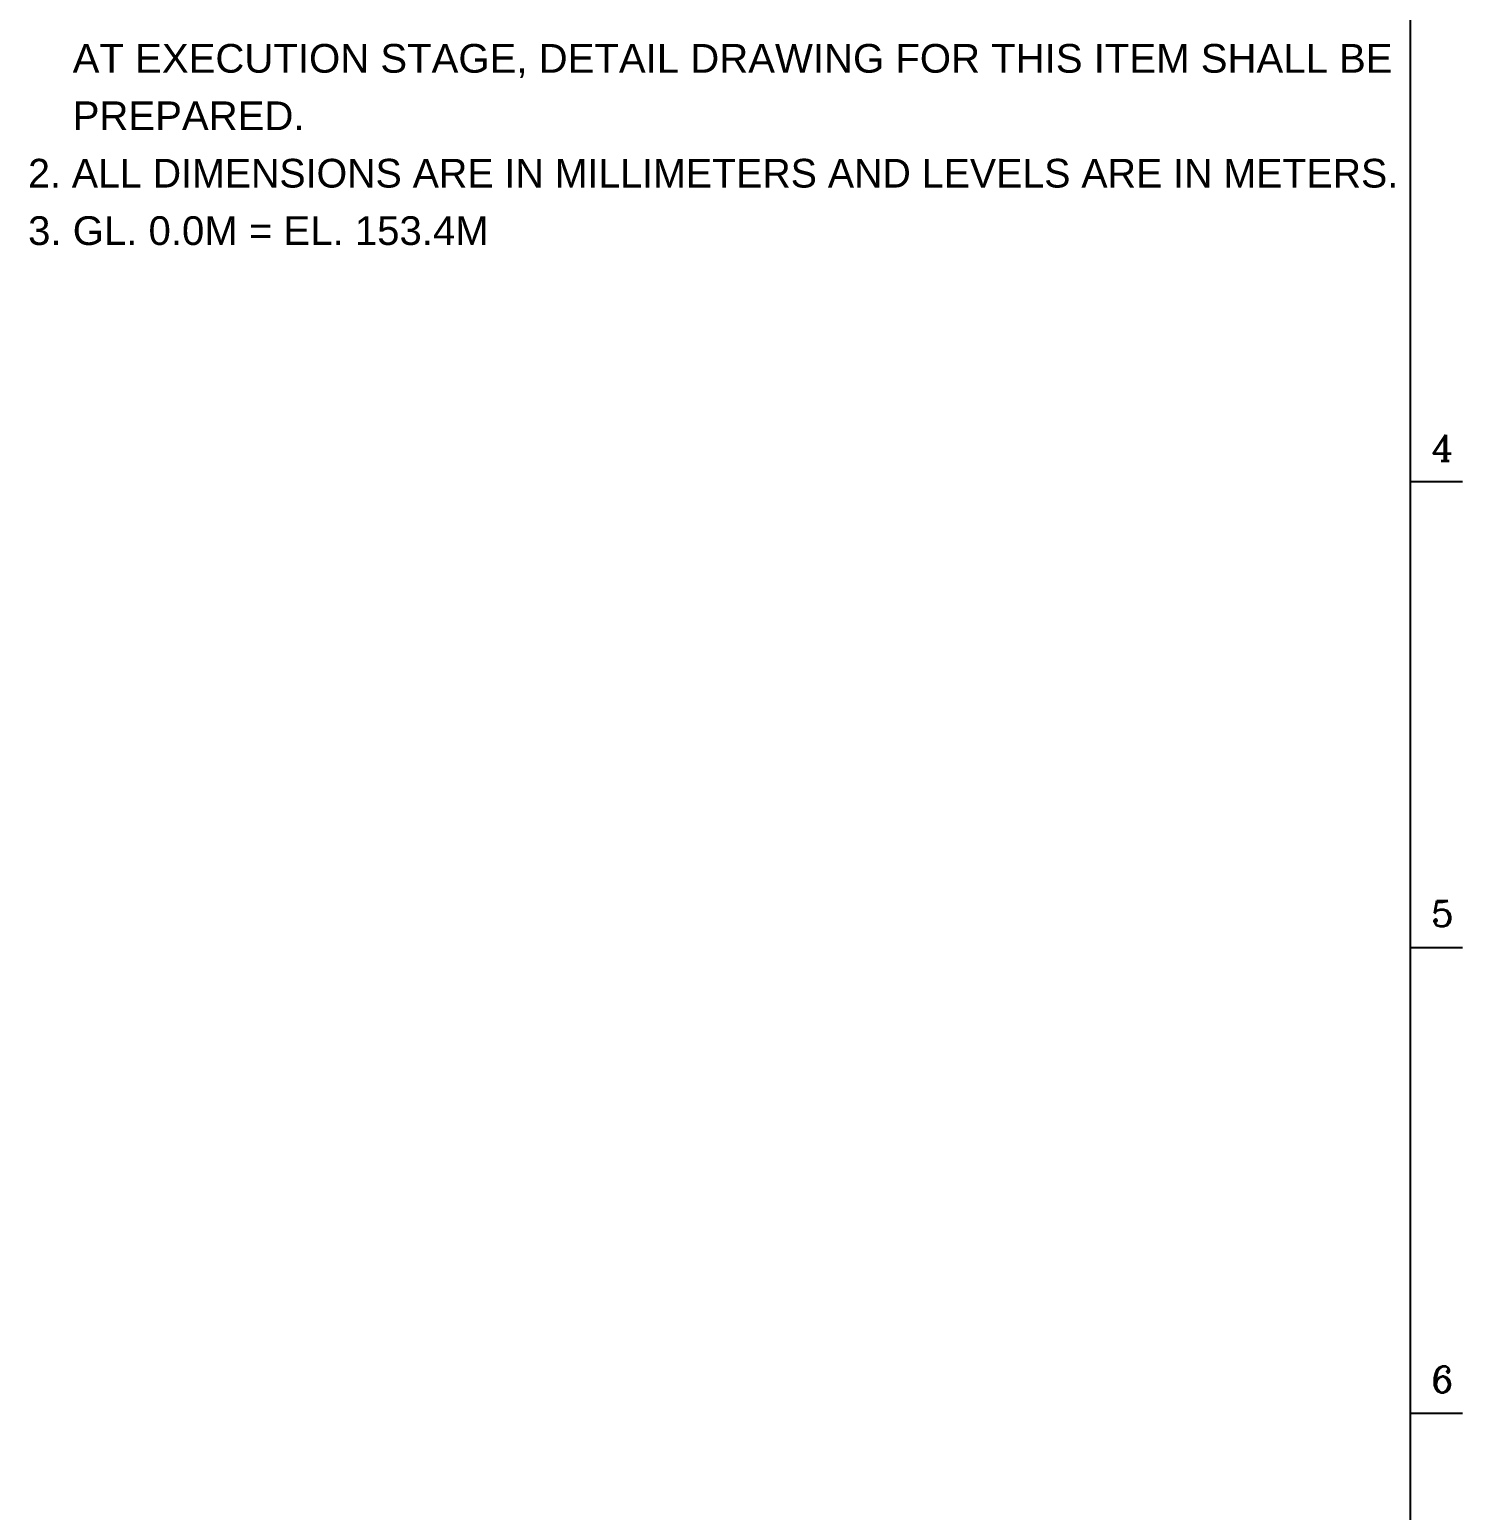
# Model space of a CAD drawing. Header units: millimetres. Extents: x 66027 to 360317, y -114806 to -64032.
# Drawn here: x 347286 to 359256, y -89576 to -77199 of the extents above; entities that cross this region are included whole.
import ezdxf
from ezdxf.enums import TextEntityAlignment as Align

# ---------------------------------------------------------------- set-up
doc = ezdxf.new("R2010")
doc.units = ezdxf.units.MM
doc.header["$LTSCALE"] = 140
for name, color, linetype in [('1', 7, 'Continuous'), ('C_TEXT_01', 2, 'Continuous'), ('TAN-TIT', 30, 'Continuous')]:
    doc.layers.add(name, color=color, linetype=linetype)
doc.styles.add('Arial', font='arial.ttf')
doc.styles.add('COM', font='COMPLEX', dxfattribs={"height": 5})

# ---------------------------------------------------------------- blocks, each defined once
blk = doc.blocks.new('BORDER')
at = {"layer": 'TAN-TIT'}
for p, q in [((232823, 3520), (232823, 164680)), ((232823, 112766), (234266, 112766)), ((232823, 99787), (234266, 99787)), ((232823, 86808), (234266, 86808))]:
    blk.add_line(p, q, dxfattribs=at)
at = {"layer": 'TAN-TIT', "style": 'COM'}
for s, p in [('4', (233400, 113342)), ('5', (233400, 100364)), ('6', (233400, 87385))]:
    blk.add_text(s, height=721, dxfattribs=at).set_placement(p)

msp = doc.modelspace()

# ---------------------------------------------------------------- block references
at = {"layer": '1', "xscale": 0.3, "yscale": 0.3, "zscale": 0.3}
msp.add_blockref('BORDER', (288976.7, -114805.6), dxfattribs=at)

# ---------------------------------------------------------------- texts
at = {"layer": 'C_TEXT_01', "style": 'Arial'}
for s, p in [('    AT EXECUTION STAGE, DETAIL DRAWING FOR THIS ITEM SHALL BE', (347273.1, -77439)), ('    PREPARED.', (347273.1, -77919)), ('3. GL. 0.0M = EL. 153.4M', (347273.1, -78879))]:
    msp.add_text(s, height=240, dxfattribs=at).set_placement(p, align=Align.MIDDLE_LEFT)
at = {"layer": 'C_TEXT_01', "style": 'Arial', "width": 0.98}
msp.add_text('2. ALL DIMENSIONS ARE IN MILLIMETERS AND LEVELS ARE IN METERS.', height=240, dxfattribs=at).set_placement((347273.1, -78399), align=Align.MIDDLE_LEFT)

doc.saveas('drawing.dxf')
